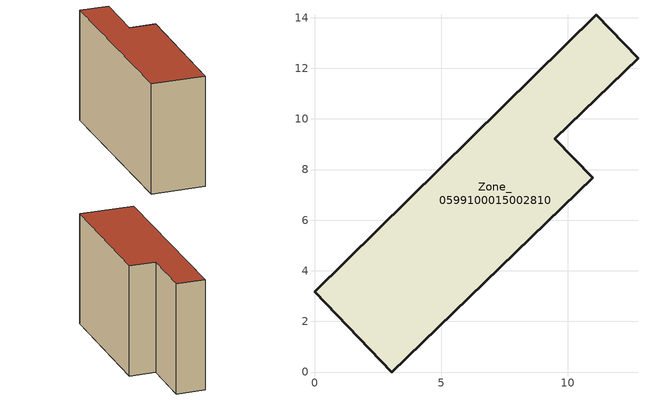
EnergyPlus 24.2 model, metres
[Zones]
Zone_0599100015002810
 floor ground (C_G): 0,3.16 11.12,14.11 12.78,12.4 9.49,9.22 10.98,7.68 3.06,0 z0.71
 wall outside (C_F): 9.49,9.22 12.78,12.4 11.12,14.11 0,3.16 3.06,0 10.98,7.68 9.49,9.22 z0.71:9.88
 roof outside (C_R): 3.06,0 10.98,7.68 9.49,9.22 12.78,12.4 11.12,14.11 0,3.16 z9.88
[BUILDING]
Pand.0599100015002810: North Axis=0; Terrain=City; Loads Convergence Tolerance Value=0.04; Temperature Convergence Tolerance Value=0.4; Solar Distribution=FullExterior; Maximum Number of Warmup Days=25; Minimum Number of Warmup Days=1
[Site:Location]
Rotterdam.The.Hague.AP_ZH_NLD Design_Conditions: Latitude=51.96; Longitude=4.45; Time Zone=1; Elevation=-4.5
[SITE:GROUNDTEMPERATURE:BUILDINGSURFACE]
18, 18, 18, 18, 18, 18, 18, 18, 18, 18, 18, 18
[MATERIAL] Thermal Absorptance=0.9; Solar Absorptance=0.7; Visible Absorptance=0.7
Name | Roughness | Thickness | Conductivity | Density | Specific Heat
G.TI.1975-1991 | MediumSmooth | 0.15 | 0.288461 | 540 | 1210
F.TI.1975-1991 | Rough | 0.3 | 0.230769 | 1920 | 840
R.TI.1975-1991 | MediumRough | 0.2 | 0.153846 | 1500 | 1000
[CONSTRUCTION]
C_G: G.TI.1975-1991
C_F: F.TI.1975-1991
C_R: R.TI.1975-1991
[ZONE]
Zone_0599100015002810: Type=1; Multiplier=1; Ceiling Height=Autocalculate; Volume=Autocalculate; Floor Area=autocalculate; Part of Total Floor Area=Yes
[ZONEINFILTRATION:DESIGNFLOWRATE]
Infil_Zone_0599100015002810: Zone or ZoneList or Space or SpaceList=Zone_0599100015002810; Schedule=AlwaysOn; Design Flow Rate Calculation Method=Flow/Area; Flow Rate per Floor Area=0.003; Constant Term Coefficient=1; Temperature Term Coefficient=0; Velocity Term Coefficient=0; Velocity Squared Term Coefficient=0
[HVACTEMPLATE:ZONE:IDEALLOADSAIRSYSTEM]
Zone_0599100015002810: Maximum Heating Supply Air Temperature=50; Minimum Cooling Supply Air Temperature=13; Maximum Heating Supply Air Humidity Ratio=0.0156; Minimum Cooling Supply Air Humidity Ratio=0.0077; Heating Limit=NoLimit; Cooling Limit=NoLimit; Dehumidification Control Type=ConstantSensibleHeatRatio; Cooling Sensible Heat Ratio=0.7; Dehumidification Setpoint=60; Humidification Control Type=None; Humidification Setpoint=30; Outdoor Air Method=None; Outdoor Air Flow Rate per Person=0.00944; Outdoor Air Flow Rate per Zone Floor Area=0; Outdoor Air Flow Rate per Zone=0; Demand Controlled Ventilation Type=None; Outdoor Air Economizer Type=NoEconomizer; Heat Recovery Type=None; Sensible Heat Recovery Effectiveness=0.7; Latent Heat Recovery Effectiveness=0.65
[ZONECONTROL:THERMOSTAT]
ThermostatControl_Zone_0599100015002810: Zone or ZoneList=Zone_0599100015002810; Control Type Schedule=DualSetpointControlType; Control 1=Thermostat_Zone_0599100015002810; Temperature Difference Between Cutout And Setpoint=0
[THERMOSTATSETPOINT:DUALSETPOINT]
Thermostat_Zone_0599100015002810: Heating Setpoint Temperature Schedule=HeatingSetpoint_Zone_0599100015002810; Cooling Setpoint Temperature Schedule=CoolingSetpoint_Zone_0599100015002810
[SCHEDULE:COMPACT]
HeatingSetpoint_Zone_0599100015002810: Through: 12/31, For: AllDays, Until: 24:00, 21
CoolingSetpoint_Zone_0599100015002810: Through: 12/31, For: AllDays, Until: 24:00, 24
DualSetpointControlType: Through: 12/31, For: AllDays, Until: 24:00, 4
AlwaysOn: Through: 12/31, For: AllDays, Until: 24:00, 1
